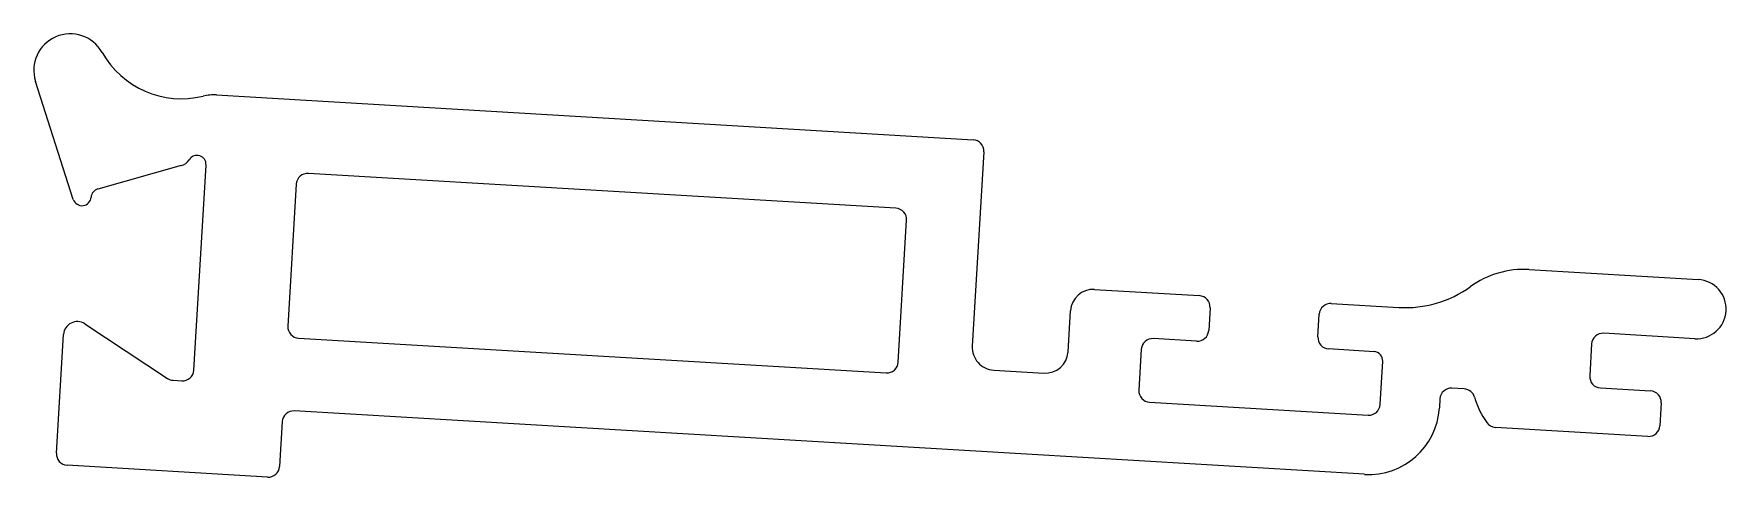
# Model space of a CAD drawing. Extents: x -12.4 to 24.7, y 0.8 to 10.5.
import ezdxf

# ---------------------------------------------------------------- set-up
doc = ezdxf.new("R2010")
doc.units = 0
doc.layers.add('CLIP', color=4, linetype='CONTINUOUS')

msp = doc.modelspace()

# ---------------------------------------------------------------- linework, layer by layer
at = {"layer": 'CLIP', "color": 7}
for p, q in [((-11.569, 6.867), (-12.396, 9.457)), ((-8.428, 9.159), (8.161, 8.175)), ((8.395, 7.911), (8.142, 3.646)), ((-9.202, 7.607), (-11.033, 7.094)), ((-8.925, 3.119), (-8.658, 7.621)), ((6.469, 6.673), (-6.415, 7.436)), ((-6.679, 7.202), (-6.864, 4.085)), ((6.519, 3.292), (6.703, 6.408)), ((20.354, 5.326), (24.06, 5.107)), ((10.824, 4.89), (13.12, 4.754)), ((13.355, 4.489), (13.326, 3.99)), ((16.015, 4.582), (17.498, 4.494)), ((-11.319, 4.134), (-9.502, 2.937)), ((10.242, 3.522), (10.296, 4.42)), ((15.721, 3.848), (15.751, 4.347)), ((-11.938, 1.294), (-11.784, 3.901)), ((-6.629, 3.821), (6.254, 3.057)), ((13.061, 3.755), (12.113, 3.812)), ((23.983, 3.809), (21.987, 3.927)), ((11.848, 3.577), (11.795, 2.678)), ((16.954, 3.524), (15.956, 3.584)), ((21.723, 3.693), (21.681, 2.992)), ((8.612, 3.118), (9.714, 3.052)), ((17.086, 2.365), (17.142, 3.313)), ((-9.38, 2.896), (-9.189, 2.884)), ((18.929, 2.706), (18.66, 2.722)), ((21.916, 2.727), (23.014, 2.662)), ((12.03, 2.414), (16.822, 2.13)), ((18.395, 2.487), (18.384, 2.288)), ((23.249, 2.398), (23.219, 1.899)), ((-6.989, 1.989), (-7.047, 1.004)), ((16.745, 0.832), (-6.724, 2.224)), ((22.955, 1.664), (19.612, 1.862)), ((-7.311, 0.77), (-11.704, 1.03))]:
    msp.add_line(p, q, dxfattribs=at)
for centre, radius, start, end in [((-11.634, 9.701), 0.8, 29.4129, 197.7053), ((-9.195, 11.076), 2, 209.4129, 283.6356), ((-8.487, 8.16), 1, 86.6068, 103.6356), ((8.146, 7.926), 0.25, 356.6068, 86.6068), ((-8.858, 7.633), 0.2, 356.6068, 148.2078), ((-9.283, 7.896), 0.3, 285.6519, 328.2078), ((-6.43, 7.187), 0.25, 86.6068, 176.6068), ((-10.979, 6.902), 0.2, 105.6519, 176.2783), ((-11.378, 6.928), 0.2, 197.7053, 356.2783), ((6.454, 6.423), 0.25, 356.6068, 86.6068), ((20.235, 3.33), 2, 86.6068, 125.8913), ((10.795, 4.391), 0.5, 86.6068, 176.6068), ((17.641, 6.915), 2.425, 266.6068, 305.8913), ((24.022, 4.458), 0.65, 266.6068, 86.6068), ((13.106, 4.504), 0.25, 356.6068, 86.6068), ((16, 4.332), 0.25, 86.6068, 176.6068), ((-11.484, 3.884), 0.3, 56.6068, 176.6068), ((-6.615, 4.07), 0.25, 176.6068, 266.6068), ((12.098, 3.562), 0.25, 86.6068, 176.6068), ((13.076, 4.005), 0.25, 266.6068, 356.6068), ((15.971, 3.833), 0.25, 176.6068, 266.6068), ((21.972, 3.678), 0.25, 86.6068, 176.6068), ((8.642, 3.617), 0.5, 176.6068, 266.6068), ((9.743, 3.551), 0.5, 266.6068, 356.6068), ((16.942, 3.325), 0.2, 356.6068, 86.6068), ((-9.175, 3.134), 0.25, 266.6068, 356.6068), ((6.269, 3.307), 0.25, 266.6068, 356.6068), ((21.931, 2.977), 0.25, 176.6068, 266.6068), ((-9.365, 3.145), 0.25, 236.6068, 266.6068), ((12.045, 2.664), 0.25, 176.6068, 266.6068), ((18.645, 2.473), 0.25, 86.6068, 176.6068), ((18.914, 2.457), 0.25, 16.022, 86.6068), ((22.999, 2.413), 0.25, 356.6068, 86.6068), ((16.836, 2.379), 1.55, 266.6068, 356.6068), ((16.836, 2.379), 0.25, 266.6068, 356.6068), ((20.932, 3.036), 1.85, 196.022, 215.289), ((-6.739, 1.974), 0.25, 86.6068, 176.6068), ((19.626, 2.112), 0.25, 215.289, 266.6068), ((22.97, 1.914), 0.25, 266.6068, 356.6068), ((-11.689, 1.28), 0.25, 176.6068, 266.6068), ((-7.296, 1.019), 0.25, 266.6068, 356.6068)]:
    msp.add_arc(centre, radius, start, end, dxfattribs=at)

doc.saveas('drawing.dxf')
